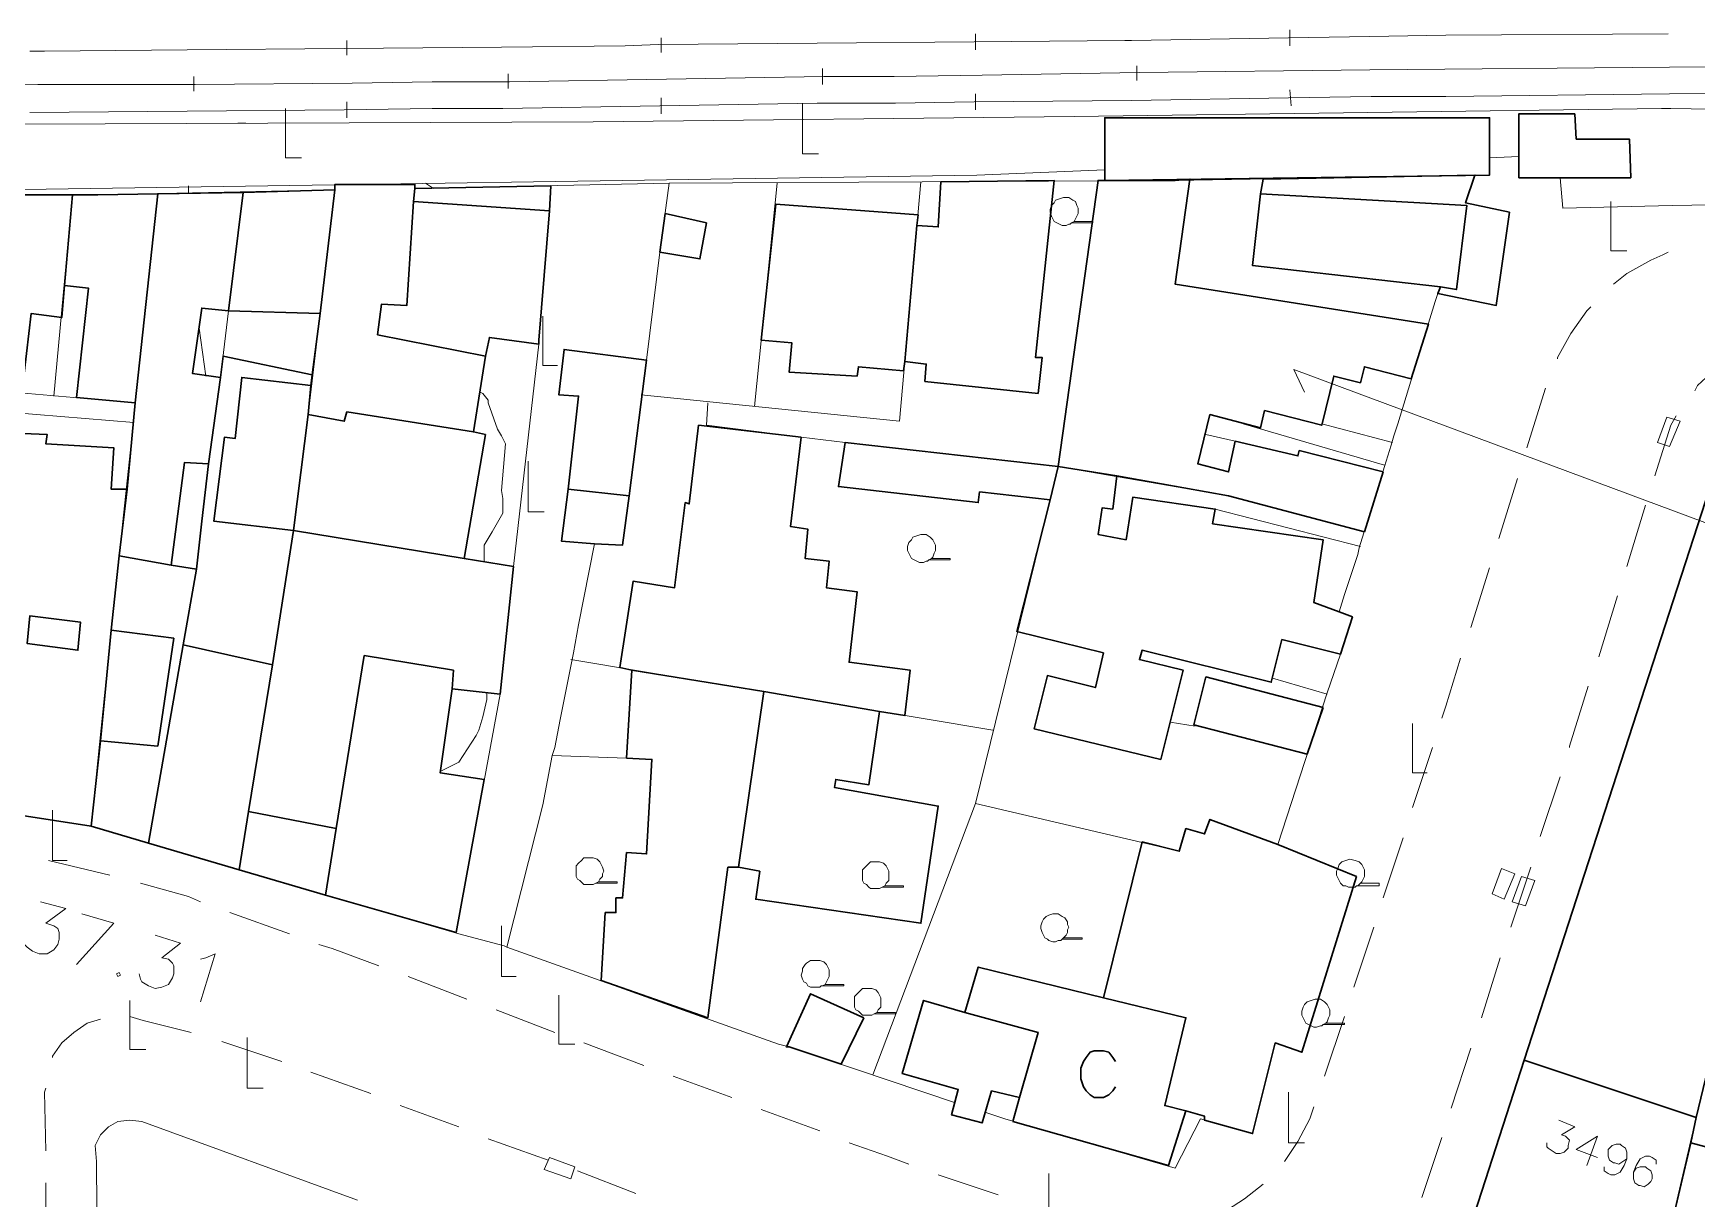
# Model space of a CAD drawing. Extents: x -2391 to 32076, y -11492 to 5852.
# Drawn here: x 4525.4 to 4631.2, y -1458.3 to -1384.2 of the extents above; entities that cross this region are included whole.
import ezdxf

# ---------------------------------------------------------------- set-up
doc = ezdxf.new("R2010")
doc.units = 0
doc.header["$LTSCALE"] = 7
for name, color, linetype in [('ALVE-CT', 3, 'CONTINUOUS'), ('PDF2_A101 - EDIFICACAO', 7, 'CONTINUOUS'), ('PDF2_A102 - EDIFICACAO_FAVELA', 7, 'CONTINUOUS'), ('PDF2_A103 - PROJECAO_1', 7, 'CONTINUOUS'), ('PDF2_A103 - PROJECAO_1_FAVELA', 7, 'CONTINUOUS'), ('PDF2_A104 - PROJECAO_2_FAVELA', 7, 'CONTINUOUS'), ('PDF2_A112 - PRISMA_VENTILACAO', 7, 'CONTINUOUS'), ('PDF2_A123 - N DE PORTA', 7, 'CONTINUOUS'), ('PDF2_A124 - MURO', 7, 'CONTINUOUS'), ('PDF2_A142 - PLATAFORMA_BALANCA', 7, 'CONTINUOUS'), ('PDF2_C301 - MEIO_FIO_2D', 7, 'CONTINUOUS'), ('PDF2_C317 - BOCA_LOBO', 7, 'CONTINUOUS'), ('PDF2_D402 - FERROVIA_2D', 7, 'CONTINUOUS'), ('PDF2_F602 - ARVORE_ISOLADA', 7, 'CONTINUOUS'), ('PDF2_I903 - POSTE', 7, 'CONTINUOUS'), ('PDF2_M1306 - SETA_INDICADORA_TEXTO', 7, 'CONTINUOUS'), ('PDF2_N1402 - CURVA_INTERMEDIARIA', 7, 'CONTINUOUS'), ('PDF2_N1403 - COTA_DE_APARELHO', 7, 'CONTINUOUS')]:
    doc.layers.add(name, color=color, linetype=linetype)

msp = doc.modelspace()

# ---------------------------------------------------------------- linework, layer by layer
at = {"layer": 'ALVE-CT'}
msp.add_circle((4550.796, -1271.53), 500, dxfattribs=at)
at = {"layer": 'PDF2_A101 - EDIFICACAO', "lineweight": 30}
for points in [[(4527.939, -1394.462), (4527.431, -1400.22), (4527.261, -1402.252), (4525.314, -1401.998), (4524.721, -1407.078), (4521.165, -1406.739), (4521.25, -1405.892), (4521.758, -1400.558), (4522.351, -1394.462)], [(4630.807, -1454.744), (4628.097, -1466.258), (4616.16, -1462.025), (4620.223, -1449.495), (4631.738, -1413.935), (4632.161, -1412.919), (4632.839, -1411.903), (4633.685, -1411.141), (4634.616, -1410.464), (4635.717, -1410.041), (4636.818, -1409.871), (4638.003, -1409.871), (4641.051, -1410.549), (4637.326, -1426.635), (4634.616, -1438.319), (4633.346, -1443.822), (4631.738, -1450.68), (4631.145, -1453.135)], [(4628.097, -1466.258), (4630.807, -1454.744), (4640.628, -1457.369), (4641.39, -1453.813), (4639.95, -1453.559), (4641.136, -1448.055), (4643.252, -1448.479), (4643.76, -1446.193), (4646.3, -1446.701), (4645.877, -1448.648), (4649.433, -1449.41), (4645.115, -1469.73)]]:
    msp.add_lwpolyline(points, close=True, dxfattribs=at)
at = {"layer": 'PDF2_A102 - EDIFICACAO_FAVELA', "lineweight": 30}
for points in [[(4623.441, -1389.298), (4623.525, -1390.907), (4626.912, -1390.907), (4626.997, -1393.362), (4619.885, -1393.362), (4619.885, -1389.298)], [(4593.554, -1393.531), (4593.554, -1389.552), (4618.022, -1389.552), (4618.022, -1393.192)], [(4580.854, -1405.046), (4581.616, -1396.41), (4582.971, -1396.494), (4583.14, -1393.616), (4590.337, -1393.531), (4589.151, -1404.792), (4589.575, -1404.792), (4589.321, -1407.078), (4582.124, -1406.316), (4582.209, -1405.215)], [(4594.316, -1412.327), (4590.591, -1411.734), (4593.131, -1393.531), (4593.554, -1393.531), (4598.041, -1393.531), (4598.973, -1393.446), (4598.041, -1400.135), (4614.128, -1402.675), (4613.027, -1406.146), (4610.064, -1405.384), (4609.81, -1406.4), (4608.116, -1405.977), (4607.354, -1409.109), (4603.714, -1408.178), (4603.46, -1409.279), (4600.242, -1408.432), (4599.481, -1411.565), (4601.428, -1412.073), (4601.851, -1410.125), (4605.83, -1411.057), (4605.915, -1410.718), (4611.249, -1412.073), (4610.064, -1415.883), (4601.428, -1413.597)], [(4619.292, -1395.563), (4618.445, -1401.49), (4614.72, -1400.728), (4614.89, -1400.304), (4602.952, -1398.95), (4603.46, -1394.378), (4603.629, -1393.446), (4617.091, -1393.192), (4616.498, -1394.97)], [(4531.918, -1407.67), (4528.193, -1407.332), (4528.955, -1400.389), (4527.431, -1400.22), (4527.939, -1394.462), (4529.547, -1394.462), (4533.357, -1394.378)], [(4538.776, -1394.293), (4537.844, -1401.828), (4536.151, -1401.659), (4535.558, -1405.808), (4537.336, -1406.062), (4536.574, -1411.565), (4535.05, -1411.48), (4534.204, -1417.999), (4535.812, -1418.253), (4534.966, -1423.079), (4532.765, -1435.694), (4529.124, -1434.594), (4529.717, -1429.175), (4530.394, -1422.148), (4530.902, -1417.407), (4531.41, -1413.173), (4531.918, -1407.67), (4533.357, -1394.378)], [(4543.686, -1401.998), (4537.844, -1401.828), (4538.776, -1394.293), (4544.618, -1394.124)], [(4549.698, -1393.785), (4549.698, -1394.039), (4558.333, -1393.87), (4558.249, -1395.478), (4557.571, -1403.691), (4557.571, -1403.945), (4554.439, -1403.522), (4554.185, -1404.707), (4553.423, -1409.533), (4554.185, -1409.702), (4552.83, -1417.576), (4555.963, -1418.084), (4555.116, -1426.212), (4552.068, -1425.873), (4551.306, -1431.207), (4554.1, -1431.63), (4552.322, -1441.367), (4544.025, -1438.996), (4538.522, -1437.388), (4539.114, -1433.662), (4540.638, -1424.349), (4541.993, -1415.798), (4542.924, -1408.432), (4543.094, -1406.57), (4543.178, -1405.892), (4543.686, -1401.998), (4544.618, -1394.124), (4544.618, -1393.785)], [(4568.239, -1396.24), (4567.816, -1398.526), (4565.276, -1398.103), (4565.615, -1395.648)], [(4581.616, -1396.41), (4580.854, -1405.046), (4580.77, -1405.638), (4577.891, -1405.384), (4577.806, -1405.977), (4573.488, -1405.723), (4573.658, -1403.86), (4571.71, -1403.691), (4572.642, -1395.055), (4581.701, -1395.732)], [(4563.329, -1413.597), (4562.905, -1416.729), (4561.127, -1416.645), (4559.011, -1416.475), (4559.434, -1413.173), (4560.111, -1407.247), (4558.841, -1407.162), (4559.18, -1404.284), (4564.429, -1404.961)], [(4539.114, -1433.662), (4538.522, -1437.388), (4532.765, -1435.694), (4534.966, -1423.079), (4535.812, -1418.253), (4536.151, -1415.205), (4536.574, -1411.565), (4537.336, -1406.062), (4537.506, -1404.707), (4543.178, -1405.892), (4543.094, -1406.57), (4542.924, -1408.432), (4541.993, -1415.798), (4540.638, -1424.349)], [(4579.246, -1427.312), (4571.88, -1426.042), (4563.498, -1424.688), (4562.736, -1424.519), (4563.583, -1419.015), (4566.207, -1419.439), (4566.885, -1414.02), (4567.138, -1414.105), (4567.731, -1409.109), (4574.25, -1409.871), (4573.573, -1415.544), (4574.674, -1415.713), (4574.504, -1417.576), (4576.028, -1417.745), (4575.859, -1419.439), (4577.806, -1419.693), (4577.298, -1424.18), (4581.193, -1424.688), (4580.854, -1427.566)], [(4531.41, -1413.173), (4530.902, -1417.407), (4530.394, -1422.148), (4529.717, -1429.175), (4529.124, -1434.594), (4519.218, -1433.07), (4519.557, -1429.937), (4519.895, -1430.022), (4521.504, -1411.226), (4524.213, -1411.395), (4524.298, -1409.617), (4526.33, -1409.702), (4526.245, -1410.295), (4530.563, -1410.549), (4530.394, -1413.173)], [(4590.591, -1411.734), (4590.083, -1413.851), (4585.595, -1413.343), (4585.511, -1414.02), (4576.621, -1413.004), (4577.044, -1410.21)], [(4594.316, -1412.327), (4594.062, -1414.443), (4593.385, -1414.359), (4593.131, -1416.052), (4594.909, -1416.391), (4595.332, -1413.681), (4600.581, -1414.443), (4600.412, -1415.375), (4607.439, -1416.391), (4606.846, -1420.37), (4608.455, -1420.963), (4609.302, -1421.301), (4608.54, -1423.672), (4604.814, -1422.741), (4604.137, -1425.45), (4595.925, -1423.418), (4595.755, -1424.011), (4598.549, -1424.688), (4597.11, -1430.36), (4589.067, -1428.413), (4589.913, -1425.027), (4592.961, -1425.788), (4593.469, -1423.587), (4587.966, -1422.233), (4590.083, -1413.851), (4590.591, -1411.734)], [(4525.06, -1422.995), (4528.277, -1423.418), (4528.447, -1421.64), (4525.229, -1421.217)], [(4571.88, -1426.042), (4570.271, -1437.218), (4569.594, -1437.218), (4568.324, -1446.785), (4561.551, -1444.415), (4561.805, -1440.097), (4562.482, -1440.097), (4562.482, -1439.166), (4562.905, -1439.166), (4563.159, -1436.287), (4564.429, -1436.372), (4564.768, -1430.36), (4563.159, -1430.276), (4563.498, -1424.688)], [(4607.439, -1427.058), (4606.423, -1430.022), (4599.227, -1428.159), (4599.988, -1425.111)], [(4579.246, -1427.312), (4578.568, -1431.969), (4576.452, -1431.63), (4576.367, -1432.138), (4582.971, -1433.324), (4581.87, -1440.774), (4571.372, -1439.25), (4571.626, -1437.472), (4570.271, -1437.218), (4571.88, -1426.042)], [(4598.719, -1452.712), (4597.364, -1452.373), (4598.719, -1446.785), (4593.469, -1445.515), (4595.925, -1435.61), (4598.295, -1436.202), (4598.719, -1434.763), (4599.904, -1435.102), (4600.242, -1434.17), (4604.56, -1435.779), (4609.556, -1437.811), (4606.084, -1448.987), (4604.391, -1448.394), (4602.952, -1454.151), (4599.904, -1453.305), (4599.904, -1453.051)], [(4593.469, -1445.515), (4598.719, -1446.785), (4597.364, -1452.373), (4598.719, -1452.712), (4597.618, -1456.183), (4587.712, -1453.389), (4588.135, -1451.865), (4589.321, -1447.717), (4584.664, -1446.447), (4585.511, -1443.568)], [(4578.23, -1446.785), (4576.79, -1449.749), (4573.488, -1448.648), (4573.319, -1448.648), (4574.843, -1445.261)], [(4584.664, -1446.447), (4589.321, -1447.717), (4588.135, -1451.865), (4586.357, -1451.442), (4585.765, -1453.474), (4583.817, -1452.966), (4584.241, -1451.357), (4580.685, -1450.341), (4582.04, -1445.685)]]:
    msp.add_lwpolyline(points, close=True, dxfattribs=at)
msp.add_lwpolyline([(4594.231, -1449.579), (4594.062, -1449.325), (4593.808, -1448.987), (4593.469, -1448.902), (4592.877, -1448.902), (4592.623, -1448.987), (4592.369, -1449.325), (4592.199, -1449.579), (4592.03, -1450.003), (4592.03, -1450.68), (4592.199, -1451.188), (4592.369, -1451.442), (4592.623, -1451.696), (4592.877, -1451.865), (4593.469, -1451.865), (4593.808, -1451.696), (4594.062, -1451.442), (4594.231, -1451.188)], dxfattribs=at)
at = {"layer": 'PDF2_A103 - PROJECAO_1', "lineweight": 30}
msp.add_lwpolyline([(4631.145, -1453.135), (4630.807, -1454.744), (4628.097, -1466.258), (4616.16, -1462.025), (4620.223, -1449.495)], close=True, dxfattribs=at)
at = {"layer": 'PDF2_A103 - PROJECAO_1_FAVELA', "lineweight": 30}
for points in [[(4558.249, -1395.478), (4557.571, -1403.691), (4557.571, -1403.945), (4554.439, -1403.522), (4554.185, -1404.707), (4553.423, -1409.533), (4545.38, -1408.263), (4545.21, -1408.855), (4542.924, -1408.432), (4543.094, -1406.57), (4543.178, -1405.892), (4543.686, -1401.998), (4544.618, -1394.124), (4544.618, -1393.785), (4549.698, -1393.785), (4549.698, -1394.039), (4549.613, -1394.886)], [(4614.89, -1400.304), (4602.952, -1398.95), (4603.46, -1394.378), (4616.583, -1395.14), (4615.906, -1400.474)], [(4563.329, -1413.597), (4559.434, -1413.173), (4560.111, -1407.247), (4558.841, -1407.162), (4559.18, -1404.284), (4564.429, -1404.961)], [(4543.094, -1406.57), (4542.924, -1408.432), (4541.993, -1415.798), (4536.913, -1415.205), (4537.59, -1409.871), (4538.268, -1409.956), (4538.691, -1406.062)], [(4555.963, -1418.084), (4555.116, -1426.212), (4552.068, -1425.873), (4552.153, -1424.688), (4546.48, -1423.757), (4544.702, -1434.763), (4544.025, -1438.996), (4538.522, -1437.388), (4539.114, -1433.662), (4540.638, -1424.349), (4541.993, -1415.798), (4552.83, -1417.576)], [(4534.966, -1423.079), (4532.765, -1435.694), (4529.124, -1434.594), (4529.717, -1429.175), (4530.394, -1422.148), (4530.902, -1417.407), (4534.204, -1417.999), (4535.812, -1418.253)], [(4540.638, -1424.349), (4539.114, -1433.662), (4538.522, -1437.388), (4532.765, -1435.694), (4534.966, -1423.079)]]:
    msp.add_lwpolyline(points, close=True, dxfattribs=at)
at = {"layer": 'PDF2_A104 - PROJECAO_2_FAVELA', "lineweight": 30}
for points in [[(4549.698, -1394.039), (4549.613, -1394.886), (4549.19, -1401.49), (4547.581, -1401.405), (4547.327, -1403.352), (4554.185, -1404.707), (4553.423, -1409.533), (4545.38, -1408.263), (4545.21, -1408.855), (4542.924, -1408.432), (4543.094, -1406.57), (4543.178, -1405.892), (4543.686, -1401.998), (4544.618, -1394.124), (4544.618, -1393.785), (4549.698, -1393.785)], [(4552.83, -1417.576), (4555.963, -1418.084), (4555.116, -1426.212), (4552.068, -1425.873), (4552.153, -1424.688), (4546.48, -1423.757), (4544.702, -1434.763), (4539.114, -1433.662), (4540.638, -1424.349), (4541.993, -1415.798)], [(4529.717, -1429.175), (4530.394, -1422.148), (4534.373, -1422.656), (4533.357, -1429.514)]]:
    msp.add_lwpolyline(points, close=True, dxfattribs=at)
at = {"layer": 'PDF2_A112 - PRISMA_VENTILACAO', "lineweight": 30}
msp.add_lwpolyline([(4525.229, -1421.217), (4528.447, -1421.64), (4528.277, -1423.418), (4525.06, -1422.995)], close=True, dxfattribs=at)
at = {"layer": 'PDF2_A123 - N DE PORTA', "lineweight": 9}
for points in [[(4622.425, -1453.305), (4623.441, -1453.728), (4622.594, -1454.236), (4622.848, -1454.321), (4623.017, -1454.49), (4623.102, -1454.575), (4623.017, -1454.913), (4623.017, -1455.083), (4622.763, -1455.337), (4622.509, -1455.421), (4622.255, -1455.421), (4622.001, -1455.252), (4621.747, -1455.083), (4621.663, -1454.998), (4621.663, -1454.744)], [(4624.203, -1456.183), (4624.88, -1454.321), (4623.525, -1455.167), (4624.88, -1455.675)], [(4626.743, -1455.76), (4626.489, -1455.929), (4626.235, -1456.099), (4625.981, -1456.014), (4625.896, -1456.014), (4625.642, -1455.845), (4625.557, -1455.591), (4625.557, -1455.252), (4625.557, -1455.167), (4625.811, -1454.913), (4626.065, -1454.829), (4626.319, -1454.829), (4626.404, -1454.913), (4626.658, -1455.083), (4626.743, -1455.337), (4626.743, -1455.76), (4626.573, -1456.183), (4626.319, -1456.607), (4625.981, -1456.776), (4625.727, -1456.776), (4625.557, -1456.691), (4625.303, -1456.522), (4625.303, -1456.268)], [(4628.605, -1456.099), (4628.605, -1455.845), (4628.351, -1455.675), (4628.182, -1455.591), (4627.928, -1455.591), (4627.589, -1455.76), (4627.335, -1456.183), (4627.166, -1456.607), (4627.166, -1457.03), (4627.251, -1457.284), (4627.505, -1457.453), (4627.589, -1457.453), (4627.843, -1457.538), (4628.097, -1457.369), (4628.267, -1457.199), (4628.351, -1457.03), (4628.351, -1456.776), (4628.267, -1456.522), (4628.013, -1456.353), (4627.928, -1456.268), (4627.589, -1456.268), (4627.335, -1456.353), (4627.166, -1456.607)]]:
    msp.add_lwpolyline(points, dxfattribs=at)
at = {"layer": 'PDF2_A124 - MURO', "lineweight": 9}
for points in [[(4549.698, -1394.039), (4565.869, -1393.7), (4598.041, -1393.531), (4617.091, -1393.192), (4616.752, -1394.124), (4616.498, -1394.97), (4619.292, -1395.563), (4618.445, -1401.49), (4614.72, -1400.728), (4614.551, -1401.236), (4614.212, -1402.336), (4612.18, -1409.025), (4611.926, -1409.787), (4611.757, -1410.379), (4611.334, -1411.734), (4609.725, -1416.899), (4609.64, -1417.322), (4608.794, -1419.862), (4608.455, -1420.963), (4609.302, -1421.301), (4608.54, -1423.672), (4607.693, -1426.127), (4604.56, -1435.779), (4609.556, -1437.811), (4606.084, -1448.987), (4604.391, -1448.394), (4602.952, -1454.151), (4599.65, -1453.22), (4598.041, -1456.353), (4587.204, -1453.22), (4585.934, -1452.797)], [(4565.869, -1393.7), (4565.276, -1398.103), (4564.429, -1404.961), (4563.329, -1413.597), (4562.905, -1416.729), (4561.127, -1416.645), (4560.111, -1421.809), (4559.773, -1423.587), (4558.926, -1427.82), (4558.587, -1429.598), (4558.418, -1430.106), (4557.825, -1433.239), (4555.539, -1442.298)], [(4581.87, -1393.616), (4580.516, -1408.855), (4564.091, -1407.162)], [(4571.287, -1407.924), (4572.726, -1393.7)], [(4593.131, -1393.531), (4590.591, -1411.734), (4601.428, -1413.597), (4610.064, -1415.883)], [(4370.97, -1394.716), (4377.489, -1394.632), (4410.254, -1394.97), (4453.518, -1394.462), (4487.892, -1394.293), (4529.547, -1394.462), (4544.618, -1394.124), (4542.924, -1408.432), (4541.993, -1415.798), (4540.638, -1424.349), (4539.114, -1433.662), (4538.522, -1437.388)], [(4584.071, -1452.204), (4573.488, -1448.648), (4572.811, -1448.479), (4571.202, -1447.886), (4555.539, -1442.298), (4555.37, -1442.213), (4552.491, -1441.452), (4544.025, -1438.996), (4538.522, -1437.388), (4532.765, -1435.694), (4529.124, -1434.594), (4519.218, -1433.07), (4518.625, -1432.985), (4522.351, -1394.462)], [(4526.753, -1407.247), (4527.939, -1394.462)], [(4533.357, -1394.378), (4530.902, -1417.407), (4530.394, -1422.148), (4529.124, -1434.594)], [(4532.765, -1435.694), (4534.966, -1423.079), (4535.812, -1418.253), (4536.151, -1415.205), (4536.574, -1411.565), (4537.336, -1406.062), (4537.844, -1401.828), (4538.776, -1394.293)], [(4552.322, -1441.367), (4555.116, -1426.212), (4555.963, -1418.084), (4557.571, -1403.945), (4557.571, -1403.691), (4558.249, -1395.478), (4558.333, -1393.87)], [(4656.799, -1405.723), (4654.089, -1405.723), (4651.888, -1405.723), (4646.554, -1405.638), (4643.76, -1405.638), (4639.696, -1405.638), (4639.188, -1410.125), (4638.003, -1409.871), (4636.818, -1409.871), (4635.717, -1410.041), (4634.616, -1410.464), (4633.685, -1411.141), (4632.839, -1411.903), (4632.161, -1412.919), (4631.738, -1413.935), (4616.16, -1462.025), (4628.097, -1466.258), (4645.115, -1469.73), (4646.131, -1469.984), (4646.554, -1470.153)], [(4642.744, -1405.638), (4641.982, -1410.549), (4641.051, -1410.549), (4631.145, -1453.135), (4628.097, -1466.258)], [(4521.165, -1406.739), (4531.918, -1407.67)], [(4522.266, -1411.226), (4522.52, -1408.178), (4531.833, -1408.94)], [(4568.324, -1407.67), (4568.239, -1409.109), (4574.25, -1409.871), (4577.044, -1410.21), (4590.591, -1411.734), (4590.083, -1413.851), (4585.341, -1433.154), (4578.822, -1450.426)], [(4602.359, -1409.025), (4611.334, -1411.649)], [(4607.354, -1409.025), (4611.842, -1410.21)], [(4599.988, -1409.702), (4601.851, -1410.125)], [(4600.581, -1414.443), (4609.81, -1416.814)], [(4559.603, -1424.011), (4586.442, -1428.498)], [(4604.222, -1425.196), (4607.693, -1426.212)], [(4571.88, -1426.042), (4570.271, -1437.218), (4569.594, -1437.218), (4568.324, -1446.785)], [(4597.703, -1427.99), (4599.311, -1428.244)], [(4558.418, -1430.106), (4563.159, -1430.276)], [(4585.341, -1433.154), (4598.295, -1436.202), (4598.719, -1434.763), (4599.904, -1435.102), (4600.242, -1434.17), (4604.56, -1435.779)], [(4529.378, -1528.402), (4529.717, -1494.028), (4529.632, -1484.461), (4529.632, -1479.805), (4529.463, -1455.929), (4529.378, -1454.913), (4529.717, -1454.236), (4530.225, -1453.728), (4530.817, -1453.389), (4531.579, -1453.305), (4532.341, -1453.389), (4546.057, -1458.384)]]:
    msp.add_lwpolyline(points, dxfattribs=at)
at = {"layer": 'PDF2_A142 - PLATAFORMA_BALANCA', "lineweight": 9}
for points in [[(4593.554, -1392.854), (4585.426, -1393.192), (4523.451, -1394.124), (4473.668, -1393.785), (4418.636, -1394.716), (4409.831, -1394.801), (4409.831, -1391.245), (4519.641, -1389.975), (4561.043, -1389.806), (4591.607, -1389.467), (4628.944, -1388.959), (4629.537, -1388.959), (4634.701, -1389.044), (4634.616, -1395.055), (4629.621, -1395.14), (4622.679, -1395.309), (4622.509, -1393.362)], [(4619.885, -1392.007), (4618.022, -1392.092)]]:
    msp.add_lwpolyline(points, dxfattribs=at)
at = {"layer": 'PDF2_C301 - MEIO_FIO_2D', "lineweight": 9}
for points in [[(4625.896, -1400.135), (4626.743, -1399.458), (4628.267, -1398.611), (4629.029, -1398.272), (4629.367, -1398.103)], [(4622.34, -1404.876), (4622.34, -1404.792), (4623.187, -1403.268), (4624.203, -1401.828), (4624.457, -1401.574)], [(4631.061, -1406.908), (4631.23, -1406.57), (4632.331, -1405.554), (4633.6, -1404.792), (4634.193, -1404.453)], [(4620.393, -1410.549), (4621.578, -1406.739)], [(4628.521, -1412.327), (4629.537, -1409.109), (4629.875, -1408.517)], [(4618.615, -1416.306), (4619.8, -1412.496)], [(4626.743, -1418.084), (4627.928, -1414.189)], [(4616.837, -1421.979), (4618.022, -1418.169)], [(4624.965, -1423.841), (4626.15, -1419.947)], [(4614.974, -1427.736), (4615.228, -1426.974), (4616.16, -1423.926)], [(4623.102, -1429.598), (4623.102, -1429.514), (4624.287, -1425.704)], [(4613.112, -1433.408), (4614.382, -1429.598)], [(4621.239, -1435.271), (4622.509, -1431.461)], [(4611.249, -1439.166), (4612.519, -1435.356)], [(4526.415, -1436.795), (4530.309, -1437.726)], [(4619.377, -1441.028), (4620.647, -1437.218)], [(4532.257, -1438.234), (4535.304, -1439.081), (4536.066, -1439.42)], [(4537.929, -1440.097), (4541.739, -1441.452)], [(4609.386, -1444.838), (4610.656, -1441.028)], [(4543.602, -1442.129), (4544.448, -1442.383), (4547.412, -1443.483)], [(4617.514, -1446.785), (4618.699, -1442.975)], [(4549.274, -1444.161), (4552.999, -1445.6)], [(4554.862, -1446.277), (4558.587, -1447.717)], [(4529.717, -1446.87), (4528.87, -1447.124), (4528.023, -1447.717), (4527.261, -1448.394), (4526.669, -1449.241), (4526.669, -1449.325)], [(4535.474, -1447.717), (4532.426, -1446.955), (4531.579, -1446.701)], [(4607.524, -1450.511), (4608.794, -1446.701)], [(4541.231, -1449.579), (4537.421, -1448.309)], [(4560.45, -1448.394), (4564.26, -1449.833)], [(4615.567, -1452.543), (4616.837, -1448.733)], [(4546.904, -1451.611), (4543.094, -1450.257)], [(4566.123, -1450.511), (4569.848, -1451.865)], [(4526.245, -1451.273), (4526.161, -1451.527), (4526.245, -1455.252)], [(4552.491, -1453.728), (4548.766, -1452.373)], [(4571.71, -1452.627), (4575.436, -1453.982)], [(4604.984, -1455.929), (4605.83, -1454.659), (4606.592, -1453.22), (4606.846, -1452.458)], [(4558.164, -1455.845), (4554.354, -1454.49)], [(4577.298, -1454.744), (4579.754, -1455.591), (4581.108, -1456.099)], [(4613.704, -1458.215), (4614.974, -1454.405)], [(4563.752, -1457.961), (4560.027, -1456.522)], [(4582.971, -1456.776), (4586.781, -1458.046)], [(4526.245, -1457.284), (4526.245, -1461.263)], [(4600.242, -1459.485), (4601.004, -1459.231), (4602.444, -1458.3), (4603.629, -1457.369)]]:
    msp.add_lwpolyline(points, dxfattribs=at)
at = {"layer": 'PDF2_C317 - BOCA_LOBO', "lineweight": 9}
for points in [[(4629.452, -1410.464), (4630.129, -1408.855), (4629.283, -1408.602), (4628.69, -1410.21)], [(4618.953, -1439.25), (4619.631, -1437.642), (4618.784, -1437.303), (4618.191, -1438.912)], [(4620.308, -1439.674), (4620.901, -1438.065), (4620.054, -1437.811), (4619.461, -1439.42)], [(4557.91, -1456.437), (4559.603, -1457.03), (4559.857, -1456.268), (4558.249, -1455.675)]]:
    msp.add_lwpolyline(points, close=True, dxfattribs=at)
at = {"layer": 'PDF2_D402 - FERROVIA_2D', "lineweight": 9}
for points in [[(4525.229, -1385.319), (4526.161, -1385.319), (4535.22, -1385.234), (4545.21, -1385.149), (4555.201, -1385.065), (4563.075, -1384.98), (4565.191, -1384.895), (4575.266, -1384.811), (4585.257, -1384.726), (4594.824, -1384.641), (4595.247, -1384.641), (4605.238, -1384.472), (4610.402, -1384.387), (4615.228, -1384.303), (4629.367, -1384.218)], [(4585.341, -1384.218), (4585.341, -1385.234)], [(4605.322, -1383.964), (4605.322, -1384.98)], [(4545.38, -1384.641), (4545.38, -1385.573)], [(4565.361, -1384.472), (4565.361, -1385.403)], [(4644.268, -1386.25), (4629.452, -1386.335), (4610.402, -1386.504), (4595.755, -1386.673), (4585.765, -1386.843), (4580.177, -1386.927), (4575.69, -1386.927), (4565.699, -1387.097), (4555.709, -1387.266), (4550.798, -1387.266), (4545.718, -1387.351), (4535.728, -1387.435), (4525.737, -1387.435), (4521.165, -1387.52)], [(4595.586, -1387.181), (4595.586, -1386.25)], [(4535.643, -1387.859), (4535.643, -1386.927)], [(4555.624, -1387.689), (4555.624, -1386.758)], [(4575.605, -1387.435), (4575.605, -1386.419)], [(4525.229, -1389.213), (4535.22, -1389.129), (4545.21, -1389.044), (4550.798, -1388.959), (4555.285, -1388.959), (4565.276, -1388.79), (4575.266, -1388.621), (4580.262, -1388.621), (4585.257, -1388.536), (4595.247, -1388.451), (4605.238, -1388.282), (4610.487, -1388.197), (4615.228, -1388.197), (4629.452, -1388.028), (4644.268, -1387.943)], [(4565.361, -1388.282), (4565.361, -1389.298)], [(4585.341, -1388.028), (4585.341, -1389.044)], [(4605.322, -1387.774), (4605.407, -1388.79)], [(4545.38, -1388.536), (4545.38, -1389.552)]]:
    msp.add_lwpolyline(points, dxfattribs=at)
at = {"layer": 'PDF2_F602 - ARVORE_ISOLADA', "lineweight": 9}
for points in [[(4591.607, -1396.156), (4591.437, -1396.24), (4591.353, -1396.325), (4591.268, -1396.325), (4591.099, -1396.41), (4590.845, -1396.41), (4590.675, -1396.325), (4590.506, -1396.24), (4590.337, -1396.156), (4590.252, -1395.986), (4590.167, -1395.817), (4590.083, -1395.563), (4590.083, -1395.394), (4590.167, -1395.14), (4590.337, -1394.97), (4590.421, -1394.801), (4590.675, -1394.716), (4590.929, -1394.632), (4591.268, -1394.632), (4591.522, -1394.801), (4591.691, -1394.886), (4591.776, -1395.14), (4591.861, -1395.309), (4591.861, -1395.478), (4591.861, -1395.648), (4591.776, -1395.817), (4591.691, -1395.986), (4591.607, -1396.156), (4591.437, -1396.24), (4592.792, -1396.24), (4592.792, -1396.156)], [(4582.548, -1417.576), (4582.378, -1417.661), (4582.294, -1417.745), (4582.209, -1417.745), (4582.04, -1417.83), (4581.786, -1417.83), (4581.616, -1417.745), (4581.447, -1417.661), (4581.278, -1417.576), (4581.193, -1417.407), (4581.108, -1417.237), (4581.024, -1417.068), (4581.024, -1416.814), (4581.108, -1416.56), (4581.278, -1416.391), (4581.362, -1416.221), (4581.616, -1416.137), (4581.87, -1416.052), (4582.209, -1416.052), (4582.463, -1416.221), (4582.632, -1416.391), (4582.717, -1416.56), (4582.802, -1416.729), (4582.802, -1416.899), (4582.802, -1417.068), (4582.717, -1417.237), (4582.632, -1417.491), (4582.548, -1417.576), (4582.378, -1417.661), (4583.733, -1417.661), (4583.733, -1417.576)], [(4561.381, -1438.15), (4561.212, -1438.234), (4561.043, -1438.319), (4560.873, -1438.319), (4560.704, -1438.319), (4560.45, -1438.319), (4560.365, -1438.234), (4560.196, -1438.065), (4560.027, -1437.98), (4559.942, -1437.811), (4559.942, -1437.557), (4559.942, -1437.388), (4559.942, -1437.134), (4560.111, -1436.964), (4560.281, -1436.795), (4560.45, -1436.626), (4560.704, -1436.626), (4561.043, -1436.626), (4561.297, -1436.71), (4561.466, -1436.88), (4561.551, -1437.049), (4561.635, -1437.218), (4561.72, -1437.472), (4561.635, -1437.642), (4561.635, -1437.811), (4561.466, -1437.98), (4561.381, -1438.15), (4561.212, -1438.234), (4562.567, -1438.234), (4562.567, -1438.15)], [(4579.584, -1438.404), (4579.415, -1438.488), (4579.246, -1438.573), (4579.076, -1438.573), (4578.907, -1438.573), (4578.653, -1438.573), (4578.568, -1438.488), (4578.399, -1438.319), (4578.23, -1438.234), (4578.145, -1438.065), (4578.145, -1437.811), (4578.145, -1437.642), (4578.145, -1437.388), (4578.314, -1437.218), (4578.484, -1437.049), (4578.653, -1436.88), (4578.907, -1436.88), (4579.246, -1436.88), (4579.5, -1436.964), (4579.669, -1437.134), (4579.754, -1437.303), (4579.838, -1437.472), (4579.838, -1437.726), (4579.838, -1437.896), (4579.838, -1438.065), (4579.669, -1438.234), (4579.584, -1438.404), (4579.415, -1438.488), (4580.77, -1438.488), (4580.77, -1438.404)], [(4609.81, -1438.234), (4609.64, -1438.404), (4609.556, -1438.404), (4609.471, -1438.488), (4609.217, -1438.488), (4609.048, -1438.488), (4608.878, -1438.404), (4608.709, -1438.404), (4608.54, -1438.234), (4608.455, -1438.065), (4608.37, -1437.896), (4608.286, -1437.726), (4608.286, -1437.472), (4608.37, -1437.303), (4608.455, -1437.049), (4608.624, -1436.88), (4608.878, -1436.795), (4609.132, -1436.71), (4609.471, -1436.795), (4609.725, -1436.88), (4609.894, -1437.049), (4609.979, -1437.218), (4610.064, -1437.388), (4610.064, -1437.557), (4610.064, -1437.811), (4609.979, -1437.98), (4609.894, -1438.15), (4609.81, -1438.234), (4609.64, -1438.404), (4610.995, -1438.404), (4610.995, -1438.234)], [(4590.929, -1441.705), (4590.845, -1441.79), (4590.76, -1441.875), (4590.591, -1441.875), (4590.421, -1441.959), (4590.252, -1441.959), (4589.998, -1441.875), (4589.913, -1441.79), (4589.744, -1441.705), (4589.659, -1441.536), (4589.575, -1441.367), (4589.49, -1441.113), (4589.49, -1440.944), (4589.575, -1440.69), (4589.659, -1440.52), (4589.829, -1440.351), (4589.998, -1440.266), (4590.252, -1440.182), (4590.591, -1440.182), (4590.845, -1440.351), (4591.014, -1440.436), (4591.183, -1440.69), (4591.183, -1440.859), (4591.268, -1441.028), (4591.183, -1441.198), (4591.183, -1441.367), (4591.099, -1441.536), (4590.929, -1441.705), (4590.845, -1441.79), (4592.115, -1441.79), (4592.115, -1441.705)], [(4575.774, -1444.669), (4575.605, -1444.753), (4575.52, -1444.753), (4575.436, -1444.838), (4575.266, -1444.838), (4575.012, -1444.838), (4574.843, -1444.838), (4574.674, -1444.753), (4574.589, -1444.584), (4574.42, -1444.499), (4574.335, -1444.33), (4574.25, -1444.076), (4574.335, -1443.822), (4574.335, -1443.653), (4574.504, -1443.399), (4574.589, -1443.314), (4574.843, -1443.145), (4575.097, -1443.145), (4575.436, -1443.145), (4575.69, -1443.229), (4575.859, -1443.399), (4575.944, -1443.568), (4576.028, -1443.737), (4576.028, -1443.907), (4576.028, -1444.161), (4575.944, -1444.33), (4575.859, -1444.499), (4575.774, -1444.669), (4575.605, -1444.753), (4576.96, -1444.753), (4576.96, -1444.669)], [(4579.076, -1446.447), (4578.907, -1446.531), (4578.738, -1446.616), (4578.568, -1446.616), (4578.399, -1446.616), (4578.145, -1446.616), (4578.06, -1446.531), (4577.891, -1446.362), (4577.722, -1446.277), (4577.637, -1446.108), (4577.637, -1445.854), (4577.637, -1445.685), (4577.637, -1445.431), (4577.806, -1445.261), (4577.976, -1445.092), (4578.145, -1444.923), (4578.399, -1444.923), (4578.738, -1444.923), (4578.992, -1445.007), (4579.161, -1445.177), (4579.246, -1445.346), (4579.33, -1445.515), (4579.33, -1445.769), (4579.33, -1445.939), (4579.33, -1446.108), (4579.161, -1446.277), (4579.076, -1446.447), (4578.907, -1446.531), (4580.262, -1446.531), (4580.262, -1446.447)], [(4607.608, -1447.124), (4607.439, -1447.209), (4607.354, -1447.293), (4607.27, -1447.293), (4607.016, -1447.378), (4606.846, -1447.378), (4606.677, -1447.293), (4606.508, -1447.209), (4606.338, -1447.124), (4606.254, -1446.955), (4606.169, -1446.785), (4606.084, -1446.616), (4606.084, -1446.362), (4606.169, -1446.108), (4606.254, -1445.939), (4606.423, -1445.769), (4606.677, -1445.685), (4606.931, -1445.6), (4607.27, -1445.6), (4607.524, -1445.769), (4607.693, -1445.939), (4607.778, -1446.108), (4607.862, -1446.277), (4607.862, -1446.447), (4607.862, -1446.616), (4607.778, -1446.785), (4607.693, -1447.039), (4607.608, -1447.124), (4607.439, -1447.209), (4608.794, -1447.209), (4608.794, -1447.124)]]:
    msp.add_lwpolyline(points, close=True, dxfattribs=at)
at = {"layer": 'PDF2_I903 - POSTE', "lineweight": 9}
for points in [[(4542.501, -1392.092), (4541.485, -1392.092), (4541.485, -1388.959)], [(4575.351, -1391.838), (4574.335, -1391.838), (4574.335, -1388.621)], [(4626.743, -1398.018), (4625.727, -1398.018), (4625.727, -1394.886)], [(4558.757, -1405.3), (4557.825, -1405.3), (4557.825, -1402.167)], [(4557.91, -1414.613), (4556.894, -1414.613), (4556.894, -1411.395)], [(4614.043, -1431.207), (4613.112, -1431.207), (4613.112, -1428.074)], [(4527.6, -1436.795), (4526.669, -1436.795), (4526.669, -1433.578)], [(4556.132, -1444.161), (4555.201, -1444.161), (4555.201, -1440.944)], [(4559.857, -1448.479), (4558.841, -1448.479), (4558.841, -1445.346)], [(4532.595, -1448.817), (4531.579, -1448.817), (4531.579, -1445.685)], [(4540.046, -1451.273), (4539.03, -1451.273), (4539.03, -1448.055)], [(4606.254, -1454.744), (4605.238, -1454.744), (4605.238, -1451.527)], [(4591.014, -1459.908), (4589.998, -1459.908), (4589.998, -1456.691)]]:
    msp.add_lwpolyline(points, dxfattribs=at)
at = {"layer": 'PDF2_M1306 - SETA_INDICADORA_TEXTO', "lineweight": 9}
msp.add_lwpolyline([(4706.497, -1434.34), (4682.875, -1434.34), (4605.576, -1405.554), (4606.254, -1406.993)], dxfattribs=at)
at = {"layer": 'PDF2_N1402 - CURVA_INTERMEDIARIA', "lineweight": 9}
for points in [[(4538.437, -1389.891), (4538.945, -1389.891)], [(4550.375, -1393.7), (4550.883, -1394.039)], [(4535.304, -1394.378), (4535.304, -1393.87)], [(4536.405, -1405.977), (4535.982, -1402.929)], [(4553.846, -1406.993), (4554.015, -1407.078), (4554.354, -1407.501), (4554.354, -1407.67), (4554.947, -1409.363), (4555.201, -1409.787), (4555.455, -1410.295), (4555.201, -1413.258), (4555.285, -1413.766), (4555.285, -1414.697), (4554.608, -1415.883), (4554.1, -1416.729), (4554.1, -1417.661), (4554.1, -1417.745)], [(4554.269, -1426.127), (4554.269, -1426.55), (4554.015, -1427.651), (4553.761, -1428.498), (4553.592, -1428.836), (4552.491, -1430.53), (4551.306, -1431.122)]]:
    msp.add_lwpolyline(points, dxfattribs=at)
at = {"layer": 'PDF2_N1403 - COTA_DE_APARELHO', "lineweight": 9}
for points in [[(4525.907, -1439.42), (4527.515, -1439.843), (4526.245, -1440.774), (4526.753, -1440.944), (4527.007, -1441.113), (4527.092, -1441.367), (4527.092, -1441.79), (4527.007, -1442.129), (4526.753, -1442.467), (4526.33, -1442.721), (4525.822, -1442.721), (4525.399, -1442.552), (4525.06, -1442.298), (4524.891, -1442.129), (4524.891, -1441.79)], [(4528.193, -1443.399), (4530.563, -1440.774), (4528.531, -1440.182)], [(4533.188, -1441.536), (4534.796, -1442.044), (4533.611, -1442.975), (4534.034, -1443.06), (4534.288, -1443.314), (4534.373, -1443.483), (4534.373, -1443.991), (4534.288, -1444.245), (4534.034, -1444.669), (4533.611, -1444.838), (4533.188, -1444.923), (4532.765, -1444.753), (4532.341, -1444.499), (4532.257, -1444.33), (4532.172, -1443.991)], [(4536.066, -1443.06), (4536.405, -1442.975), (4536.998, -1442.721), (4536.066, -1445.769)]]:
    msp.add_lwpolyline(points, dxfattribs=at)
msp.add_lwpolyline([(4530.902, -1443.907), (4530.733, -1443.991), (4530.817, -1444.161), (4530.987, -1444.076)], close=True, dxfattribs=at)

doc.saveas('drawing.dxf')
